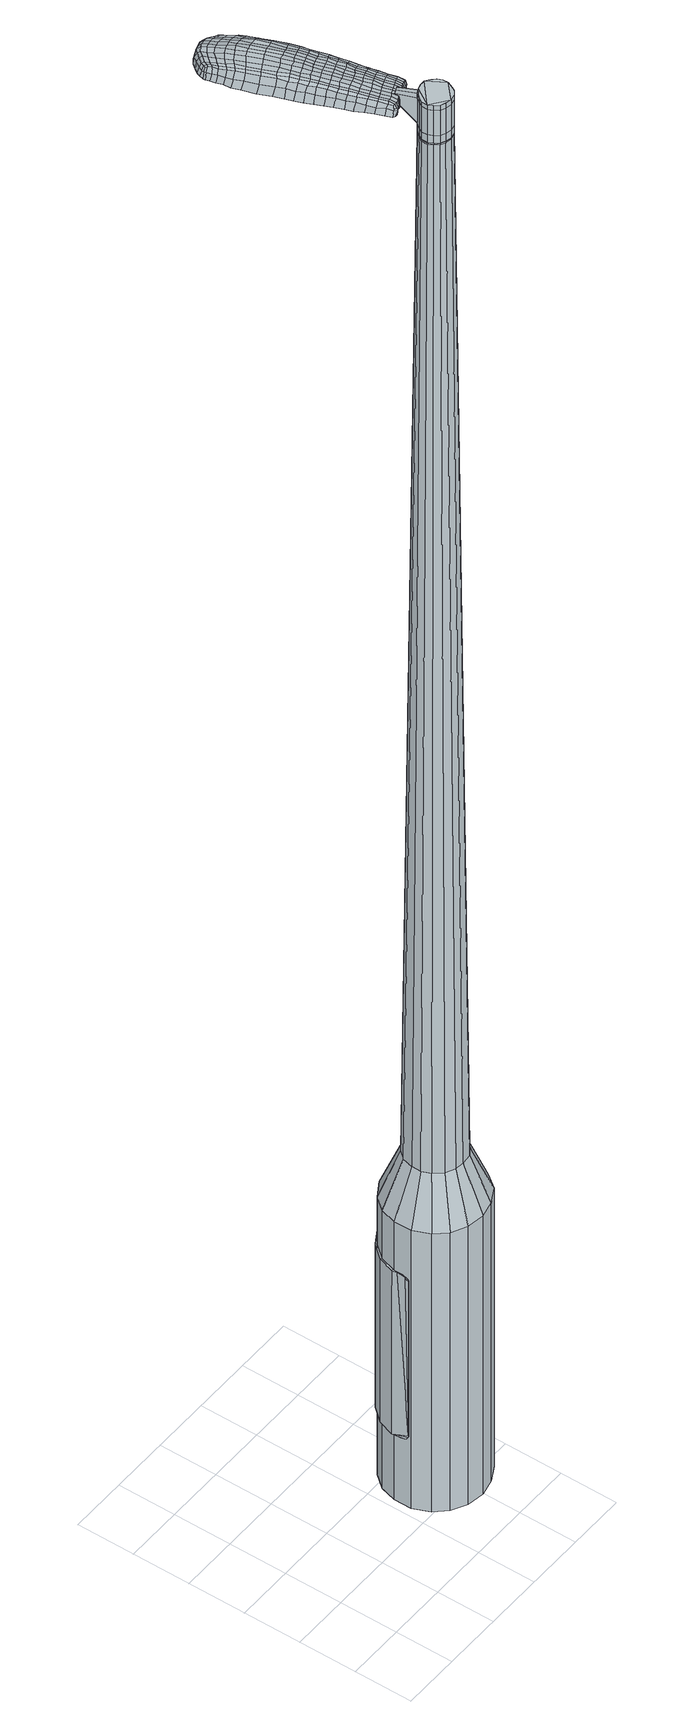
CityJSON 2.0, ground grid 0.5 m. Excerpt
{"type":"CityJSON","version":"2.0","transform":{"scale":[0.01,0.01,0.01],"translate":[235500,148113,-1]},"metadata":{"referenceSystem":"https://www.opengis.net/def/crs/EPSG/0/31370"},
"CityObjects":{
"object1":{"type":"GenericCityObject","attributes":{"cluster":200,"mean_distance_to_centroid":0.27,"new_centroid_x":235501.51,"new_centroid_y":148113.74,"mean_distance_to_camera":8.89,"H1":-90.17,"H2":-92.75,"Z_final":113.8,"cluster2":-1,"proj_x":235506.03,"proj_y":148111.92,"id_line":90720,"bearing_l":201.87,"distance":4.87,"orientation":"right","G_obj":111.87},"geometry":[{"type":"MultiSurface","lod":"2","boundaries":[[[0,1,2,3]],[[1,4,5,2]],[[4,6,7,5]],[[6,8,9,7]],[[8,10,11,9]],[[10,12,13,11]],[[12,14,15,13]],[[14,16,17,15]],[[16,18,19,17]],[[18,20,21,19]],[[20,22,23,21]],[[22,24,25,23]],[[24,26,27,25]],[[26,28,29,27]],[[28,30,31,29]],[[30,32,33,31]],[[32,34,35,33]],[[34,0,3,35]],[[36,37,38,39]],[[38,40,41,42]],[[41,43,42]],[[42,44,45,46]],[[45,47,46]],[[46,48,49,50]],[[49,51,50]],[[42,46,50,38]],[[50,52,39,38]],[[53,36,39]],[[2,5,7,35]],[[7,9,11,15]],[[11,13,15]],[[15,17,19,23]],[[19,21,23]],[[23,25,27,31]],[[27,29,31]],[[15,23,31,7]],[[31,33,35,7]],[[3,2,35]],[[1,0,54,55]],[[0,34,56,54]],[[34,32,57,56]],[[32,30,58,57]],[[30,28,59,58]],[[28,26,60,59]],[[26,24,61,60]],[[24,22,62,61]],[[22,20,63,62]],[[20,18,64,63]],[[18,16,65,64]],[[16,14,66,65]],[[14,12,67,66]],[[12,10,68,67]],[[10,8,69,68]],[[8,6,70,69]],[[6,4,71,70]],[[4,1,55,71]],[[55,54,72,73]],[[54,56,74,72]],[[56,57,75,74]],[[57,58,76,75]],[[58,59,77,76]],[[59,60,78,77]],[[60,61,79,78]],[[61,62,80,79]],[[62,63,81,80]],[[63,64,82,81]],[[64,65,83,82]],[[65,66,84,83]],[[66,67,85,84]],[[67,68,86,85]],[[68,69,87,86]],[[69,70,88,87]],[[70,71,89,88]],[[71,55,73,89]],[[72,90,91,73]],[[92,93,90,72]],[[75,94,93,92]],[[95,96,94,75]],[[97,98,96,95]],[[99,100,98,97]],[[101,102,100,99]],[[103,104,102,101]],[[105,106,104,103]],[[107,108,106,105]],[[109,110,108,107]],[[111,112,110,109]],[[113,114,112,111]],[[115,116,114,113]],[[117,118,116,115]],[[88,119,118,117]],[[120,121,119,88]],[[73,91,121,120]],[[122,123,124,125]],[[126,122,125,127]],[[128,126,127,129]],[[130,128,129,131]],[[132,130,131,133]],[[134,132,133,135]],[[136,134,135,137]],[[138,136,137,139]],[[140,138,139,141]],[[142,140,141,143]],[[144,142,143,145]],[[146,144,145,147]],[[148,146,147,149]],[[150,148,149,151]],[[152,150,151,153]],[[154,152,153,155]],[[74,92,72]],[[74,75,92]],[[76,95,75]],[[76,77,97,95]],[[77,78,99,97]],[[78,79,101,99]],[[79,80,103,101]],[[80,81,105,103]],[[81,82,107,105]],[[82,83,109,107]],[[83,84,111,109]],[[84,85,113,111]],[[85,86,115,113]],[[86,87,117,115]],[[87,88,117]],[[89,120,88]],[[89,73,120]],[[156,121,91]],[[156,119,121]],[[157,118,119]],[[157,158,116,118]],[[158,159,114,116]],[[159,160,112,114]],[[160,161,110,112]],[[161,162,108,110]],[[162,163,106,108]],[[163,164,104,106]],[[164,165,102,104]],[[165,166,100,102]],[[166,167,98,100]],[[167,168,96,98]],[[168,94,96]],[[169,93,94]],[[169,90,93]],[[39,52,154,170]],[[91,90,171,155]],[[53,39,170,123]],[[90,169,124,171]],[[36,53,123,122]],[[169,94,125,124]],[[37,36,122,126]],[[94,168,127,125]],[[38,37,126,128]],[[168,167,129,127]],[[40,38,128,130]],[[167,166,131,129]],[[41,40,130,132]],[[166,165,133,131]],[[43,41,132,134]],[[165,164,135,133]],[[42,43,134,136]],[[164,163,137,135]],[[44,42,136,138]],[[163,162,139,137]],[[45,44,138,140]],[[162,161,141,139]],[[47,45,140,142]],[[161,160,143,141]],[[46,47,142,144]],[[160,159,145,143]],[[48,46,144,146]],[[159,158,147,145]],[[49,48,146,148]],[[158,157,149,147]],[[51,49,148,150]],[[157,119,151,149]],[[50,51,150,152]],[[119,156,153,151]],[[52,50,152,154]],[[156,91,155,153]],[[154,155,172,173]],[[155,171,174,172]],[[171,124,175,174]],[[124,123,176,175]],[[123,170,177,176]],[[170,154,173,177]],[[178,179,180,181]],[[182,178,181,183]],[[178,182,184,185]],[[179,178,185,186]],[[187,188,189,190]],[[191,187,190,192]],[[187,191,193,194]],[[188,187,194,195]],[[196,197,198,199]],[[200,196,199,201]],[[196,200,202,203]],[[197,196,203,204]],[[205,206,207,208]],[[209,205,208,210]],[[205,209,211,212]],[[206,205,212,213]],[[214,215,216,217]],[[218,214,217,219]],[[214,218,220,221]],[[215,214,221,222]],[[223,224,225,226]],[[227,223,226,228]],[[223,227,229,230]],[[224,223,230,231]],[[232,233,234,235]],[[224,232,235,225]],[[232,224,231,236]],[[233,232,236,237]],[[238,239,240,241]],[[233,238,241,234]],[[238,233,237,242]],[[239,238,242,243]],[[244,182,183,245]],[[239,244,245,240]],[[244,239,243,246]],[[182,244,246,184]],[[247,248,249,250]],[[251,247,250,252]],[[247,251,253,254]],[[248,247,254,255]],[[256,257,258,259]],[[248,256,259,249]],[[256,248,255,260]],[[257,256,260,261]],[[262,263,264,265]],[[257,262,265,258]],[[262,257,261,266]],[[263,262,266,267]],[[268,269,270,271]],[[263,268,271,264]],[[268,263,267,272]],[[269,268,272,273]],[[274,179,186,275]],[[269,274,275,270]],[[274,269,273,276]],[[179,274,276,180]],[[277,278,279,280]],[[281,277,280,282]],[[277,281,283,284]],[[278,277,284,285]],[[286,287,288,289]],[[278,286,289,279]],[[286,278,285,290]],[[287,286,290,291]],[[292,293,294,295]],[[287,292,295,288]],[[292,287,291,296]],[[293,292,296,297]],[[298,191,192,299]],[[293,298,299,294]],[[298,293,297,300]],[[191,298,300,193]],[[301,302,303,304]],[[305,301,304,306]],[[301,305,307,308]],[[302,301,308,309]],[[310,311,312,313]],[[302,310,313,303]],[[310,302,309,314]],[[311,310,314,315]],[[316,317,318,319]],[[311,316,319,312]],[[316,311,315,320]],[[317,316,320,321]],[[322,323,324,325]],[[317,322,325,318]],[[322,317,321,326]],[[323,322,326,327]],[[328,188,195,329]],[[323,328,329,324]],[[328,323,327,330]],[[188,328,330,189]],[[331,217,216,332]],[[333,331,332,334]],[[331,333,335,336]],[[217,331,336,219]],[[337,333,334,338]],[[339,337,338,340]],[[337,339,341,342]],[[333,337,342,335]],[[343,339,340,344]],[[345,343,344,346]],[[343,345,347,348]],[[339,343,348,341]],[[349,345,346,350]],[[351,349,350,352]],[[349,351,353,354]],[[345,349,354,347]],[[355,351,352,356]],[[206,355,356,207]],[[355,206,213,357]],[[351,355,357,353]],[[358,359,204,203]],[[360,358,203,202]],[[358,360,361,362]],[[359,358,362,363]],[[364,365,363,362]],[[366,364,362,361]],[[364,366,367,368]],[[365,364,368,369]],[[370,371,369,368]],[[372,370,368,367]],[[370,372,373,374]],[[371,370,374,375]],[[376,377,375,374]],[[378,376,374,373]],[[376,378,211,209]],[[377,376,209,210]],[[379,380,381,382]],[[281,379,382,283]],[[379,281,282,383]],[[380,379,383,384]],[[385,200,201,386]],[[380,385,386,381]],[[385,380,384,387]],[[200,385,387,202]],[[388,389,390,391]],[[227,388,391,229]],[[388,227,228,392]],[[389,388,392,393]],[[394,395,396,397]],[[389,394,397,390]],[[394,389,393,398]],[[395,394,398,399]],[[400,197,204,401]],[[395,400,401,396]],[[400,395,399,402]],[[197,400,402,198]],[[403,404,405,406]],[[185,403,406,186]],[[403,185,184,407]],[[404,403,407,408]],[[409,410,411,412]],[[404,409,412,405]],[[409,404,408,413]],[[410,409,413,414]],[[415,208,207,416]],[[410,415,416,411]],[[415,410,414,417]],[[208,415,417,210]],[[418,419,420,421]],[[190,418,421,192]],[[418,190,189,422]],[[419,418,422,423]],[[424,212,211,425]],[[419,424,425,420]],[[424,419,423,426]],[[212,424,426,213]],[[427,428,429,430]],[[305,427,430,307]],[[427,305,306,431]],[[428,427,431,432]],[[433,218,219,434]],[[428,433,434,429]],[[433,428,432,435]],[[218,433,435,220]],[[436,437,438,439]],[[251,436,439,253]],[[436,251,252,440]],[[437,436,440,441]],[[442,443,444,445]],[[437,442,445,438]],[[442,437,441,446]],[[443,442,446,447]],[[448,215,222,449]],[[443,448,449,444]],[[448,443,447,450]],[[215,448,450,216]],[[451,452,441,440]],[[250,451,440,252]],[[451,250,249,453]],[[452,451,453,454]],[[455,456,447,446]],[[452,455,446,441]],[[455,452,454,457]],[[456,455,457,458]],[[459,332,216,450]],[[456,459,450,447]],[[459,456,458,460]],[[332,459,460,334]],[[461,462,463,464]],[[308,461,464,309]],[[461,308,307,430]],[[462,461,430,429]],[[465,336,335,466]],[[462,465,466,463]],[[465,462,429,434]],[[336,465,434,219]],[[467,468,454,453]],[[259,467,453,249]],[[467,259,258,469]],[[468,467,469,470]],[[471,472,458,457]],[[468,471,457,454]],[[471,468,470,473]],[[472,471,473,474]],[[475,338,334,460]],[[472,475,460,458]],[[475,472,474,476]],[[338,475,476,340]],[[477,478,479,480]],[[314,477,480,315]],[[477,314,309,464]],[[478,477,464,463]],[[481,342,341,482]],[[478,481,482,479]],[[481,478,463,466]],[[342,481,466,335]],[[483,484,470,469]],[[265,483,469,258]],[[483,265,264,485]],[[484,483,485,486]],[[487,488,474,473]],[[484,487,473,470]],[[487,484,486,489]],[[488,487,489,490]],[[491,344,340,476]],[[488,491,476,474]],[[491,488,490,492]],[[344,491,492,346]],[[493,494,495,496]],[[320,493,496,321]],[[493,320,315,480]],[[494,493,480,479]],[[497,348,347,498]],[[494,497,498,495]],[[497,494,479,482]],[[348,497,482,341]],[[499,500,486,485]],[[271,499,485,264]],[[499,271,270,501]],[[500,499,501,502]],[[503,504,490,489]],[[500,503,489,486]],[[503,500,502,505]],[[504,503,505,506]],[[507,350,346,492]],[[504,507,492,490]],[[507,504,506,508]],[[350,507,508,352]],[[509,510,511,512]],[[326,509,512,327]],[[509,326,321,496]],[[510,509,496,495]],[[513,354,353,514]],[[510,513,514,511]],[[513,510,495,498]],[[354,513,498,347]],[[515,516,502,501]],[[275,515,501,270]],[[515,275,186,406]],[[516,515,406,405]],[[517,518,506,505]],[[516,517,505,502]],[[517,516,405,412]],[[518,517,412,411]],[[519,356,352,508]],[[518,519,508,506]],[[519,518,411,416]],[[356,519,416,207]],[[520,521,423,422]],[[330,520,422,189]],[[520,330,327,512]],[[521,520,512,511]],[[522,357,213,426]],[[521,522,426,423]],[[522,521,511,514]],[[357,522,514,353]],[[523,524,384,383]],[[280,523,383,282]],[[523,280,279,525]],[[524,523,525,526]],[[527,360,202,387]],[[524,527,387,384]],[[527,524,526,528]],[[360,527,528,361]],[[529,530,531,532]],[[230,529,532,231]],[[529,230,229,391]],[[530,529,391,390]],[[533,534,535,536]],[[530,533,536,531]],[[533,530,390,397]],[[534,533,397,396]],[[537,359,363,538]],[[534,537,538,535]],[[537,534,396,401]],[[359,537,401,204]],[[539,540,526,525]],[[289,539,525,279]],[[539,289,288,541]],[[540,539,541,542]],[[543,366,361,528]],[[540,543,528,526]],[[543,540,542,544]],[[366,543,544,367]],[[545,546,547,548]],[[236,545,548,237]],[[545,236,231,532]],[[546,545,532,531]],[[549,550,551,552]],[[546,549,552,547]],[[549,546,531,536]],[[550,549,536,535]],[[553,365,369,554]],[[550,553,554,551]],[[553,550,535,538]],[[365,553,538,363]],[[555,556,542,541]],[[295,555,541,288]],[[555,295,294,557]],[[556,555,557,558]],[[559,372,367,544]],[[556,559,544,542]],[[559,556,558,560]],[[372,559,560,373]],[[561,562,563,564]],[[242,561,564,243]],[[561,242,237,548]],[[562,561,548,547]],[[565,566,567,568]],[[562,565,568,563]],[[565,562,547,552]],[[566,565,552,551]],[[569,371,375,570]],[[566,569,570,567]],[[569,566,551,554]],[[371,569,554,369]],[[571,572,558,557]],[[299,571,557,294]],[[571,299,192,421]],[[572,571,421,420]],[[573,378,373,560]],[[572,573,560,558]],[[573,572,420,425]],[[378,573,425,211]],[[574,575,408,407]],[[246,574,407,184]],[[574,246,243,564]],[[575,574,564,563]],[[576,577,414,413]],[[575,576,413,408]],[[576,575,563,568]],[[577,576,568,567]],[[578,377,210,417]],[[577,578,417,414]],[[578,577,567,570]],[[377,578,570,375]],[[579,580,581,582]],[[582,581,583,584]],[[585,583,581,586]],[[586,581,580,587]],[[588,589,590,591]],[[591,590,592,593]],[[594,592,590,595]],[[595,590,589,596]],[[597,598,599,600]],[[600,599,601,602]],[[603,601,599,604]],[[604,599,598,605]],[[606,607,608,609]],[[609,608,610,611]],[[612,610,608,613]],[[613,608,607,614]],[[615,616,617,618]],[[618,617,619,620]],[[621,619,617,622]],[[622,617,616,623]],[[624,625,626,627]],[[627,626,628,629]],[[630,628,626,631]],[[631,626,625,632]],[[633,634,635,636]],[[636,635,625,624]],[[632,625,635,637]],[[637,635,634,638]],[[639,640,641,642]],[[642,641,634,633]],[[638,634,641,643]],[[643,641,640,644]],[[584,583,645,646]],[[646,645,640,639]],[[644,640,645,647]],[[647,645,583,585]],[[648,649,650,651]],[[651,650,652,653]],[[654,652,650,655]],[[655,650,649,656]],[[657,658,659,660]],[[660,659,649,648]],[[656,649,659,661]],[[661,659,658,662]],[[663,664,665,666]],[[666,665,658,657]],[[662,658,665,667]],[[667,665,664,668]],[[669,670,671,672]],[[672,671,664,663]],[[668,664,671,673]],[[673,671,670,674]],[[587,580,675,676]],[[676,675,670,669]],[[674,670,675,677]],[[677,675,580,579]],[[678,679,680,681]],[[681,680,682,683]],[[684,682,680,685]],[[685,680,679,686]],[[687,688,689,690]],[[690,689,679,678]],[[686,679,689,691]],[[691,689,688,692]],[[693,694,695,696]],[[696,695,688,687]],[[692,688,695,697]],[[697,695,694,698]],[[593,592,699,700]],[[700,699,694,693]],[[698,694,699,701]],[[701,699,592,594]],[[702,703,704,705]],[[705,704,706,707]],[[708,706,704,709]],[[709,704,703,710]],[[711,712,713,714]],[[714,713,703,702]],[[710,703,713,715]],[[715,713,712,716]],[[717,718,719,720]],[[720,719,712,711]],[[716,712,719,721]],[[721,719,718,722]],[[723,724,725,726]],[[726,725,718,717]],[[722,718,725,727]],[[727,725,724,728]],[[596,589,729,730]],[[730,729,724,723]],[[728,724,729,731]],[[731,729,589,588]],[[615,618,732,733]],[[733,732,734,735]],[[736,734,732,737]],[[737,732,618,620]],[[735,734,738,739]],[[739,738,740,741]],[[742,740,738,743]],[[743,738,734,736]],[[741,740,744,745]],[[745,744,746,747]],[[748,746,744,749]],[[749,744,740,742]],[[747,746,750,751]],[[751,750,752,753]],[[754,752,750,755]],[[755,750,746,748]],[[753,752,756,757]],[[757,756,607,606]],[[614,607,756,758]],[[758,756,752,754]],[[605,759,760,604]],[[604,760,761,603]],[[762,761,760,763]],[[763,760,759,764]],[[764,765,766,763]],[[763,766,767,762]],[[768,767,766,769]],[[769,766,765,770]],[[770,771,772,769]],[[769,772,773,768]],[[774,773,772,775]],[[775,772,771,776]],[[776,777,778,775]],[[775,778,779,774]],[[612,779,778,610]],[[610,778,777,611]],[[780,781,782,783]],[[783,782,682,684]],[[683,682,782,784]],[[784,782,781,785]],[[602,601,786,787]],[[787,786,781,780]],[[785,781,786,788]],[[788,786,601,603]],[[789,790,791,792]],[[792,791,628,630]],[[629,628,791,793]],[[793,791,790,794]],[[795,796,797,798]],[[798,797,790,789]],[[794,790,797,799]],[[799,797,796,800]],[[605,598,801,802]],[[802,801,796,795]],[[800,796,801,803]],[[803,801,598,597]],[[804,805,806,807]],[[807,806,586,587]],[[585,586,806,808]],[[808,806,805,809]],[[810,811,812,813]],[[813,812,805,804]],[[809,805,812,814]],[[814,812,811,815]],[[606,609,816,817]],[[817,816,811,810]],[[815,811,816,818]],[[818,816,609,611]],[[819,820,821,822]],[[822,821,591,593]],[[588,591,821,823]],[[823,821,820,824]],[[612,613,825,826]],[[826,825,820,819]],[[824,820,825,827]],[[827,825,613,614]],[[828,829,830,831]],[[831,830,706,708]],[[707,706,830,832]],[[832,830,829,833]],[[620,619,834,835]],[[835,834,829,828]],[[833,829,834,836]],[[836,834,619,621]],[[837,838,652,654]],[[653,652,839]],[[652,838,839]],[[840,841,842,843]],[[843,842,838,837]],[[839,838,842,844]],[[844,842,841,845]],[[623,616,846,847]],[[847,846,841,840]],[[845,841,846,848]],[[848,846,616,615]],[[849,850,839]],[[839,850,651,653]],[[648,651,850,851]],[[851,850,849,852]],[[845,853,854,844]],[[844,854,849,839]],[[852,849,854,855]],[[855,854,853,856]],[[615,733,857,848]],[[848,857,853,845]],[[856,853,857,858]],[[858,857,733,735]],[[859,860,861,862]],[[862,861,709,710]],[[708,709,861,831]],[[831,861,860,828]],[[736,737,863,864]],[[864,863,860,859]],[[828,860,863,835]],[[835,863,737,620]],[[852,865,866,851]],[[851,866,660,648]],[[657,660,866,867]],[[867,866,865,868]],[[856,869,870,855]],[[855,870,865,852]],[[868,865,870,871]],[[871,870,869,872]],[[735,739,873,858]],[[858,873,869,856]],[[872,869,873,874]],[[874,873,739,741]],[[875,876,877,878]],[[878,877,715,716]],[[710,715,877,862]],[[862,877,876,859]],[[742,743,879,880]],[[880,879,876,875]],[[859,876,879,864]],[[864,879,743,736]],[[868,881,882,867]],[[867,882,666,657]],[[663,666,882,883]],[[883,882,881,884]],[[872,885,886,871]],[[871,886,881,868]],[[884,881,886,887]],[[887,886,885,888]],[[741,745,889,874]],[[874,889,885,872]],[[888,885,889,890]],[[890,889,745,747]],[[891,892,893,894]],[[894,893,721,722]],[[716,721,893,878]],[[878,893,892,875]],[[748,749,895,896]],[[896,895,892,891]],[[875,892,895,880]],[[880,895,749,742]],[[884,897,898,883]],[[883,898,672,663]],[[669,672,898,899]],[[899,898,897,900]],[[888,901,902,887]],[[887,902,897,884]],[[900,897,902,903]],[[903,902,901,904]],[[747,751,905,890]],[[890,905,901,888]],[[904,901,905,906]],[[906,905,751,753]],[[907,908,909,910]],[[910,909,727,728]],[[722,727,909,894]],[[894,909,908,891]],[[754,755,911,912]],[[912,911,908,907]],[[891,908,911,896]],[[896,911,755,748]],[[900,913,914,899]],[[899,914,676,669]],[[587,676,914,807]],[[807,914,913,804]],[[904,915,916,903]],[[903,916,913,900]],[[804,913,916,813]],[[813,916,915,810]],[[753,757,917,906]],[[906,917,915,904]],[[810,915,917,817]],[[817,917,757,606]],[[824,918,919,823]],[[823,919,731,588]],[[728,731,919,910]],[[910,919,918,907]],[[614,758,920,827]],[[827,920,918,824]],[[907,918,920,912]],[[912,920,758,754]],[[785,921,922,784]],[[784,922,681,683]],[[678,681,922,923]],[[923,922,921,924]],[[603,761,925,788]],[[788,925,921,785]],[[924,921,925,926]],[[926,925,761,762]],[[927,928,929,930]],[[930,929,631,632]],[[630,631,929,792]],[[792,929,928,789]],[[931,932,933,934]],[[934,933,928,927]],[[789,928,933,798]],[[798,933,932,795]],[[764,759,935,936]],[[936,935,932,931]],[[795,932,935,802]],[[802,935,759,605]],[[924,937,938,923]],[[923,938,690,678]],[[687,690,938,939]],[[939,938,937,940]],[[762,767,941,926]],[[926,941,937,924]],[[940,937,941,942]],[[942,941,767,768]],[[943,944,945,946]],[[946,945,637,638]],[[632,637,945,930]],[[930,945,944,927]],[[947,948,949,950]],[[950,949,944,943]],[[927,944,949,934]],[[934,949,948,931]],[[770,765,951,952]],[[952,951,948,947]],[[931,948,951,936]],[[936,951,765,764]],[[940,953,954,939]],[[939,954,696,687]],[[693,696,954,955]],[[955,954,953,956]],[[768,773,957,942]],[[942,957,953,940]],[[956,953,957,958]],[[958,957,773,774]],[[959,960,961,962]],[[962,961,643,644]],[[638,643,961,946]],[[946,961,960,943]],[[963,964,965,966]],[[966,965,960,959]],[[943,960,965,950]],[[950,965,964,947]],[[776,771,967,968]],[[968,967,964,963]],[[947,964,967,952]],[[952,967,771,770]],[[956,969,970,955]],[[955,970,700,693]],[[593,700,970,822]],[[822,970,969,819]],[[774,779,971,958]],[[958,971,969,956]],[[819,969,971,826]],[[826,971,779,612]],[[809,972,973,808]],[[808,973,647,585]],[[644,647,973,962]],[[962,973,972,959]],[[815,974,975,814]],[[814,975,972,809]],[[959,972,975,966]],[[966,975,974,963]],[[611,777,976,818]],[[818,976,974,815]],[[963,974,976,968]],[[968,976,777,776]],[[579,582,181,180]],[[582,584,183,181]],[[594,595,194,193]],[[595,596,195,194]],[[597,600,199,198]],[[600,602,201,199]],[[621,622,221,220]],[[622,623,222,221]],[[624,627,226,225]],[[627,629,228,226]],[[633,636,235,234]],[[636,624,225,235]],[[639,642,241,240]],[[642,633,234,241]],[[584,646,245,183]],[[646,639,240,245]],[[654,655,254,253]],[[655,656,255,254]],[[656,661,260,255]],[[661,662,261,260]],[[662,667,266,261]],[[667,668,267,266]],[[668,673,272,267]],[[673,674,273,272]],[[674,677,276,273]],[[677,579,180,276]],[[684,685,284,283]],[[685,686,285,284]],[[686,691,290,285]],[[691,692,291,290]],[[692,697,296,291]],[[697,698,297,296]],[[698,701,300,297]],[[701,594,193,300]],[[702,705,304,303]],[[705,707,306,304]],[[711,714,313,312]],[[714,702,303,313]],[[717,720,319,318]],[[720,711,312,319]],[[723,726,325,324]],[[726,717,318,325]],[[596,730,329,195]],[[730,723,324,329]],[[780,783,382,381]],[[783,684,283,382]],[[602,787,386,201]],[[787,780,381,386]],[[629,793,392,228]],[[793,794,393,392]],[[794,799,398,393]],[[799,800,399,398]],[[800,803,402,399]],[[803,597,198,402]],[[707,832,431,306]],[[832,833,432,431]],[[833,836,435,432]],[[836,621,220,435]],[[837,654,439,438]],[[654,253,439]],[[840,843,445,444]],[[843,837,438,445]],[[623,847,449,222]],[[847,840,444,449]],[[977,978,979,980]],[[981,982,980,979]],[[983,984,985,986]],[[987,988,989,990]],[[978,991,992,979]],[[993,981,979,992]],[[994,983,986,995]],[[996,997,988,987]],[[991,998,999,992]],[[999,1000,993,992]],[[1001,994,995,1002]],[[1003,997,996,1004]],[[998,1005,1006,999]],[[1006,1007,1000,999]],[[1008,1001,1002,1009]],[[1010,1003,1004,1011]],[[1012,1013,1014,1015]],[[1016,1017,1013,1012]],[[1016,1018,1019,1017]],[[1018,1020,1021,1019]],[[1022,1023,1024,1025]],[[1026,1027,1023,1022]],[[1028,1029,1027,1026]],[[1030,1031,1029,1028]],[[1025,1014,1013,1022]],[[1022,1013,1017,1026]],[[1017,1019,1028,1026]],[[1019,1021,1030,1028]],[[986,985,982,981]],[[995,986,981,993]],[[1000,1002,995,993]],[[1007,1009,1002,1000]],[[987,990,984,983]],[[996,987,983,994]],[[1004,996,994,1001]],[[1011,1004,1001,1008]],[[988,1012,1015,989]],[[997,1016,1012,988]],[[1018,1016,997,1003]],[[1020,1018,1003,1010]],[[1032,1033,1034,1035]],[[1034,1036,1037,1038]],[[1034,1038,1039,1040]],[[1034,1040,1035]],[[1041,1032,1035,1042]],[[1043,1042,1035,1044]],[[1045,1044,1035]],[[1046,1034,1033,1047]],[[1048,1046,1047,1049]],[[1050,1048,1049,1051]],[[1052,1050,1051,1053]],[[1054,1052,1053,1055]],[[1055,1056,1057,1058]],[[1055,1058,1059,1060]],[[1055,1060,1061,1062]],[[1061,1063,1064,1065]],[[1061,1065,1066,1067]],[[1061,1067,1062]],[[1055,1062,1054]],[[1068,1069,1033,1032]],[[1070,1071,1036,1034]],[[1072,1073,1045,1035]],[[1069,1074,1047,1033]],[[1075,1070,1034,1046]],[[1074,1076,1049,1047]],[[1077,1075,1046,1048]],[[1076,1078,1051,1049]],[[1079,1077,1048,1050]],[[1078,1080,1053,1051]],[[1081,1079,1050,1052]],[[1080,1082,1055,1053]],[[1083,1081,1052,1054]],[[1082,1084,1056,1055]],[[1085,1086,1063,1061]],[[1087,1083,1054,1062]],[[1057,1056,1084,1088]],[[1058,1057,1088,1089]],[[1059,1058,1089,1090]],[[1060,1059,1090,1091]],[[1061,1060,1091,1085]],[[1092,1068,1032,1041]],[[1093,1092,1041,1042]],[[1094,1093,1042,1043]],[[1095,1094,1043,1044]],[[1073,1095,1044,1045]],[[1037,1036,1071,1096]],[[1064,1063,1086,1097]],[[1038,1037,1096,1098]],[[1039,1038,1098,1099]],[[1040,1039,1099,1100]],[[1035,1040,1100,1072]],[[1065,1064,1097,1101]],[[1066,1065,1101,1102]],[[1067,1066,1102,1103]],[[1062,1067,1103,1087]]]}]}
},
"vertices":[
[133,114,384],[147,117,384],[147,117,96],[133,114,96],[162,115,384],[162,115,96],[175,108,384],[175,108,96],[185,97,384],[185,97,96],[190,84,384],[190,84,96],[190,69,384],[190,69,96],[186,55,384],[186,55,96],[177,43,384],[177,43,96],[164,36,384],[164,36,96],[150,33,384],[150,33,96],[135,35,384],[135,35,96],[122,42,384],[122,42,96],[113,52,384],[113,52,96],[107,66,384],[107,66,96],[107,81,384],[107,81,96],[111,95,384],[111,95,96],[120,106,384],[120,106,96],[137,81,1524],[135,77,1524],[135,72,1524],[144,87,1524],[137,68,1524],[140,64,1524],[149,61,1524],[144,62,1524],[154,62,1524],[158,65,1524],[162,73,1524],[160,68,1524],[162,78,1524],[160,82,1524],[153,88,1524],[157,85,1524],[148,88,1524],[140,85,1524],[139,98,429],[148,100,429],[132,94,429],[126,87,429],[124,78,429],[124,70,429],[127,62,429],[133,55,429],[141,51,429],[149,50,429],[158,51,429],[165,56,429],[171,63,429],[173,71,429],[173,80,429],[170,88,429],[164,95,429],[156,99,429],[144,87,1483],[148,88,1483],[140,85,1483],[137,81,1483],[135,77,1483],[135,72,1483],[137,68,1483],[140,64,1483],[144,62,1483],[149,61,1483],[154,62,1483],[158,65,1483],[160,68,1483],[162,73,1483],[162,78,1483],[160,82,1483],[157,85,1483],[153,88,1483],[144,87,1485],[148,88,1485],[140,84,1483],[140,84,1485],[137,81,1485],[136,77,1483],[136,77,1485],[136,72,1483],[136,72,1485],[138,68,1483],[138,68,1485],[141,65,1483],[141,65,1485],[145,63,1483],[145,63,1485],[149,62,1483],[149,62,1485],[153,63,1483],[153,63,1485],[157,65,1483],[157,65,1485],[160,69,1483],[160,69,1485],[161,73,1483],[161,73,1485],[161,77,1483],[161,77,1485],[159,82,1483],[159,82,1485],[157,85,1485],[153,87,1483],[153,87,1485],[137,81,1519],[140,85,1519],[140,85,1493],[137,81,1493],[135,77,1519],[135,77,1493],[135,72,1519],[135,72,1493],[137,68,1519],[137,68,1493],[140,64,1519],[140,64,1493],[144,62,1519],[144,62,1493],[149,61,1519],[149,61,1493],[154,62,1519],[154,62,1493],[158,65,1519],[158,65,1493],[160,68,1519],[160,68,1493],[162,73,1519],[162,73,1493],[162,78,1519],[162,78,1493],[160,82,1519],[160,82,1493],[157,85,1519],[157,85,1493],[153,88,1519],[153,88,1493],[148,88,1519],[148,88,1493],[153,88,1485],[160,82,1485],[162,78,1485],[162,73,1485],[160,68,1485],[158,65,1485],[154,62,1485],[149,61,1485],[144,62,1485],[140,64,1485],[137,68,1485],[135,72,1485],[135,77,1485],[140,85,1485],[144,87,1519],[144,87,1493],[140,106,1513],[140,106,1518],[137,105,1513],[134,103,1513],[134,103,1518],[137,105,1518],[127,181,1519],[129,174,1518],[130,176,1509],[128,182,1510],[124,189,1519],[125,191,1510],[123,187,1526],[126,179,1525],[128,173,1525],[91,167,1519],[94,160,1518],[96,160,1525],[93,166,1525],[88,174,1519],[90,174,1526],[86,175,1510],[89,167,1510],[92,161,1509],[80,241,1519],[84,242,1519],[83,243,1513],[80,242,1513],[77,239,1519],[76,239,1513],[78,237,1524],[81,240,1524],[84,241,1524],[108,172,1530],[111,166,1529],[114,167,1529],[111,174,1530],[104,181,1531],[108,182,1531],[101,179,1530],[104,171,1530],[107,164,1529],[138,98,1512],[141,99,1512],[140,100,1517],[138,99,1517],[135,97,1512],[135,98,1517],[135,97,1506],[138,98,1506],[140,99,1506],[104,235,1519],[105,232,1519],[106,234,1512],[105,236,1512],[102,237,1518],[103,238,1512],[102,236,1522],[103,234,1523],[104,231,1524],[108,228,1519],[110,223,1519],[111,224,1512],[109,229,1512],[107,227,1524],[109,222,1525],[113,218,1519],[116,210,1519],[117,212,1511],[114,219,1511],[112,216,1526],[115,209,1526],[120,200,1519],[121,201,1510],[119,198,1526],[151,111,1513],[148,118,1513],[147,117,1518],[150,110,1517],[152,105,1512],[151,106,1516],[153,106,1506],[151,112,1507],[149,119,1507],[146,125,1514],[144,132,1515],[143,131,1520],[145,124,1519],[147,126,1507],[144,134,1507],[141,139,1515],[139,146,1516],[138,145,1522],[140,138,1521],[142,141,1508],[140,148,1508],[137,153,1517],[134,160,1517],[133,159,1524],[136,152,1523],[137,155,1508],[135,162,1509],[132,167,1518],[131,166,1524],[133,169,1509],[70,223,1519],[71,219,1519],[73,220,1524],[72,223,1523],[70,225,1518],[71,225,1522],[69,225,1512],[69,223,1512],[70,220,1512],[73,215,1519],[74,209,1519],[76,209,1525],[74,215,1524],[71,215,1512],[73,210,1512],[76,203,1519],[79,196,1519],[81,196,1526],[78,203,1526],[74,204,1511],[77,197,1511],[83,185,1519],[85,185,1526],[81,186,1510],[123,100,1513],[119,106,1513],[118,107,1507],[121,100,1507],[125,95,1512],[124,95,1506],[126,96,1516],[124,99,1517],[121,106,1518],[116,113,1514],[113,120,1515],[111,121,1507],[115,114,1507],[118,113,1519],[114,120,1520],[110,127,1515],[107,134,1516],[105,134,1508],[108,127,1508],[111,126,1521],[108,133,1522],[103,140,1517],[100,147,1517],[98,147,1509],[102,141,1508],[105,140,1523],[102,147,1524],[97,154,1518],[95,154,1509],[99,153,1524],[136,104,1519],[138,105,1519],[133,111,1520],[135,112,1520],[130,110,1520],[133,103,1519],[130,118,1522],[133,119,1522],[127,124,1523],[130,126,1523],[124,123,1523],[127,116,1521],[125,131,1524],[127,132,1524],[122,138,1525],[124,139,1525],[119,137,1525],[122,130,1524],[119,145,1526],[122,146,1526],[116,152,1527],[119,153,1527],[113,151,1527],[116,144,1526],[113,159,1528],[116,160,1528],[110,157,1528],[82,237,1527],[85,238,1527],[79,235,1526],[80,230,1527],[84,233,1528],[87,234,1528],[86,227,1529],[89,228,1529],[82,225,1528],[85,218,1530],[89,220,1530],[92,221,1530],[91,213,1531],[95,215,1531],[88,211,1530],[91,203,1531],[95,205,1531],[98,206,1531],[100,193,1531],[103,194,1531],[96,191,1531],[70,227,1518],[71,230,1519],[70,231,1513],[69,228,1513],[71,226,1523],[72,229,1523],[74,235,1519],[73,235,1513],[75,233,1524],[101,239,1518],[98,240,1518],[98,239,1523],[100,237,1523],[101,240,1513],[99,241,1513],[95,242,1519],[91,243,1519],[92,241,1524],[95,240,1523],[95,243,1513],[91,244,1513],[87,243,1519],[88,242,1524],[87,244,1513],[125,178,1528],[123,178,1528],[125,171,1528],[127,172,1527],[122,187,1528],[120,186,1529],[120,177,1529],[117,176,1530],[120,169,1529],[123,170,1528],[117,185,1529],[114,184,1530],[114,175,1530],[117,168,1529],[111,183,1531],[95,167,1528],[97,168,1529],[93,176,1529],[91,175,1528],[98,160,1527],[100,161,1528],[100,169,1529],[97,177,1530],[103,163,1528],[127,93,1512],[129,94,1512],[129,95,1517],[127,95,1517],[126,94,1506],[128,94,1506],[132,95,1512],[132,96,1517],[131,96,1506],[152,103,1512],[150,102,1512],[151,104,1506],[152,104,1506],[151,104,1517],[149,103,1517],[148,102,1512],[146,101,1512],[146,102,1506],[148,103,1506],[147,103,1517],[145,102,1517],[143,100,1512],[143,101,1506],[143,101,1517],[149,109,1519],[147,108,1519],[146,116,1520],[145,115,1520],[145,108,1519],[143,107,1519],[143,115,1520],[140,114,1520],[141,106,1519],[138,113,1520],[125,100,1519],[127,100,1519],[124,107,1520],[122,106,1520],[130,101,1519],[127,108,1520],[144,123,1521],[142,122,1521],[141,130,1522],[140,129,1522],[140,122,1521],[138,121,1521],[138,129,1522],[135,128,1523],[135,120,1522],[133,127,1523],[119,113,1521],[121,114,1521],[118,121,1522],[116,120,1522],[124,115,1521],[121,122,1522],[139,137,1523],[137,136,1523],[137,144,1524],[135,143,1524],[135,136,1523],[132,135,1524],[133,143,1525],[130,141,1525],[130,133,1524],[127,140,1525],[113,127,1523],[115,128,1523],[112,134,1524],[110,133,1524],[118,129,1524],[115,136,1525],[134,151,1525],[133,150,1525],[132,158,1526],[130,157,1526],[130,149,1526],[127,148,1526],[128,156,1527],[125,155,1527],[125,147,1526],[122,154,1527],[107,140,1525],[109,141,1525],[106,148,1526],[104,147,1526],[112,142,1526],[109,149,1527],[129,165,1527],[128,164,1527],[125,163,1527],[122,162,1528],[119,161,1528],[101,153,1527],[103,154,1527],[106,156,1528],[72,224,1525],[73,227,1525],[73,221,1526],[74,223,1526],[76,231,1526],[77,227,1527],[101,235,1525],[99,236,1525],[101,233,1526],[103,232,1525],[96,238,1525],[93,239,1526],[94,235,1527],[98,234,1526],[89,239,1526],[91,235,1527],[75,216,1526],[76,218,1527],[77,210,1527],[78,212,1528],[79,221,1528],[81,215,1529],[105,227,1526],[103,228,1527],[106,222,1528],[108,222,1527],[100,229,1527],[97,229,1528],[99,223,1529],[103,223,1528],[93,229,1528],[96,222,1530],[79,204,1528],[81,206,1529],[82,197,1528],[84,198,1529],[84,209,1529],[87,200,1530],[110,216,1528],[108,216,1528],[111,209,1529],[113,209,1528],[105,217,1529],[102,216,1530],[105,208,1530],[109,208,1530],[98,216,1530],[102,207,1531],[86,186,1529],[88,187,1529],[92,189,1530],[118,198,1528],[116,198,1529],[113,197,1530],[110,196,1530],[106,195,1531],[129,175,1509],[128,173,1518],[125,180,1518],[126,182,1509],[122,188,1519],[123,190,1510],[121,187,1525],[124,179,1525],[127,172,1525],[98,161,1525],[96,161,1518],[93,167,1518],[95,167,1525],[90,175,1519],[91,175,1525],[88,176,1510],[91,168,1509],[94,162,1509],[84,241,1513],[84,240,1519],[81,239,1519],[81,240,1513],[78,237,1519],[78,238,1513],[79,236,1524],[82,238,1524],[85,239,1524],[113,167,1528],[111,166,1528],[108,173,1529],[111,174,1529],[104,181,1529],[107,182,1529],[101,180,1529],[105,171,1529],[107,165,1528],[139,102,1516],[140,101,1512],[137,100,1512],[137,101,1516],[135,99,1512],[134,100,1516],[134,99,1506],[137,101,1506],[140,102,1506],[105,233,1512],[104,231,1519],[102,234,1518],[103,235,1512],[101,236,1518],[102,237,1512],[100,235,1522],[101,233,1523],[103,230,1523],[109,224,1512],[108,222,1519],[106,227,1519],[107,229,1512],[105,226,1524],[107,221,1525],[115,211,1511],[114,210,1519],[111,217,1519],[112,218,1511],[110,216,1525],[113,208,1526],[118,199,1519],[119,201,1510],[117,198,1526],[146,116,1518],[146,117,1513],[149,110,1513],[148,109,1517],[150,105,1512],[149,106,1515],[151,106,1506],[149,111,1506],[147,119,1507],[141,130,1520],[142,132,1514],[144,124,1514],[143,123,1519],[145,126,1507],[143,133,1507],[136,144,1522],[137,146,1516],[139,139,1515],[138,137,1521],[140,140,1508],[138,147,1508],[131,158,1523],[132,160,1517],[135,153,1516],[134,151,1522],[136,154,1508],[133,161,1508],[130,167,1517],[129,165,1524],[131,168,1509],[74,220,1523],[73,220,1519],[72,223,1518],[74,223,1523],[72,225,1518],[73,225,1522],[71,225,1512],[71,223,1512],[72,220,1512],[78,210,1525],[76,210,1519],[74,215,1519],[76,215,1524],[73,216,1512],[74,210,1512],[82,197,1526],[81,197,1519],[78,204,1519],[80,204,1525],[76,205,1511],[79,197,1511],[85,186,1519],[87,186,1526],[83,187,1510],[120,108,1507],[121,107,1513],[124,101,1513],[123,101,1506],[127,96,1512],[125,96,1506],[127,97,1515],[125,100,1517],[122,107,1518],[113,121,1507],[115,121,1514],[118,114,1514],[116,115,1507],[119,114,1519],[116,121,1520],[107,135,1508],[108,134,1516],[111,128,1515],[110,128,1508],[113,127,1521],[110,134,1522],[100,148,1508],[102,148,1517],[105,141,1516],[103,142,1508],[107,141,1522],[104,148,1523],[99,154,1517],[97,155,1509],[101,154,1524],[135,105,1518],[138,106,1518],[133,111,1519],[135,112,1519],[130,110,1519],[133,104,1518],[130,118,1520],[132,119,1520],[127,125,1521],[130,126,1521],[124,124,1521],[127,117,1520],[124,132,1523],[127,133,1523],[122,139,1524],[124,140,1524],[119,138,1524],[122,131,1523],[119,146,1525],[122,147,1525],[116,153,1526],[119,154,1526],[113,151,1526],[116,144,1525],[113,159,1527],[116,160,1527],[110,158,1527],[86,237,1526],[83,236,1526],[80,234,1525],[81,230,1526],[84,232,1526],[87,233,1526],[90,227,1528],[86,226,1528],[83,224,1527],[86,218,1528],[89,220,1529],[92,221,1529],[95,214,1530],[92,213,1530],[88,211,1529],[92,203,1530],[95,205,1530],[98,206,1530],[103,194,1530],[100,193,1530],[96,191,1530],[72,230,1513],[73,229,1518],[72,227,1518],[71,227,1512],[73,226,1523],[74,228,1523],[75,233,1519],[75,234,1513],[76,232,1523],[97,237,1523],[98,238,1518],[100,237,1518],[99,236,1523],[100,238,1512],[98,239,1512],[91,239,1523],[91,241,1519],[94,240,1519],[95,238,1523],[95,241,1513],[91,242,1513],[88,241,1519],[88,240,1524],[87,242,1513],[125,171,1527],[122,178,1527],[123,178,1527],[126,172,1526],[120,186,1527],[119,186,1528],[119,169,1528],[117,176,1528],[120,177,1528],[122,170,1527],[117,185,1528],[114,184,1529],[114,175,1529],[116,168,1528],[111,183,1529],[94,176,1528],[97,168,1527],[96,167,1527],[92,175,1527],[99,161,1526],[100,162,1527],[101,170,1528],[97,178,1528],[104,163,1527],[128,97,1516],[128,96,1512],[127,95,1512],[127,96,1516],[126,96,1506],[127,97,1506],[131,97,1512],[131,98,1516],[130,98,1506],[150,106,1506],[149,105,1512],[149,105,1516],[145,104,1506],[145,103,1512],[147,104,1512],[148,105,1506],[146,104,1516],[144,103,1516],[142,102,1512],[142,103,1506],[142,102,1516],[147,109,1518],[148,109,1518],[145,116,1519],[144,116,1519],[142,107,1518],[145,108,1518],[142,115,1519],[140,114,1519],[140,107,1518],[138,113,1519],[124,108,1519],[127,101,1518],[126,101,1518],[123,107,1519],[130,102,1518],[127,109,1519],[142,123,1520],[143,123,1520],[140,130,1521],[139,130,1521],[137,121,1520],[140,122,1520],[137,129,1521],[135,128,1521],[135,120,1520],[132,127,1521],[118,121,1521],[121,115,1520],[120,114,1520],[117,121,1521],[124,116,1520],[121,123,1521],[137,137,1522],[138,137,1522],[135,144,1523],[134,144,1523],[132,135,1522],[135,136,1522],[132,143,1523],[129,142,1524],[130,134,1523],[127,141,1524],[112,135,1523],[115,128,1522],[114,128,1522],[111,134,1523],[118,129,1522],[115,136,1523],[132,151,1524],[133,151,1524],[130,158,1525],[129,158,1525],[127,149,1525],[130,150,1524],[127,157,1525],[124,156,1526],[124,148,1525],[122,155,1526],[106,148,1525],[109,142,1524],[108,141,1524],[105,148,1525],[112,143,1524],[109,150,1525],[127,164,1526],[128,165,1526],[122,163,1527],[125,164,1526],[119,161,1527],[103,155,1526],[102,154,1526],[106,156,1526],[75,226,1524],[74,224,1524],[75,221,1525],[75,223,1525],[77,230,1525],[78,226,1525],[100,232,1525],[98,235,1524],[100,234,1524],[102,231,1525],[94,234,1526],[92,237,1525],[96,236,1524],[97,233,1525],[89,237,1525],[91,234,1526],[77,218,1526],[76,216,1526],[78,210,1526],[79,212,1527],[80,221,1526],[82,215,1527],[105,222,1527],[102,227,1526],[104,226,1526],[106,221,1526],[99,222,1528],[96,228,1527],[100,228,1526],[102,222,1527],[93,228,1527],[96,222,1528],[81,206,1527],[80,204,1527],[83,197,1527],[84,198,1528],[85,209,1528],[88,201,1529],[111,208,1528],[108,216,1527],[109,215,1527],[112,208,1527],[105,208,1529],[102,216,1529],[105,216,1528],[108,208,1528],[98,215,1529],[101,207,1530],[89,187,1528],[88,186,1528],[92,189,1529],[115,197,1528],[116,197,1528],[109,196,1529],[112,197,1529],[106,195,1530],[151,106,1508],[145,104,1508],[134,134,1509],[141,137,1509],[126,154,1510],[134,158,1510],[112,191,1512],[121,195,1512],[127,178,1511],[119,175,1511],[105,208,1513],[100,220,1514],[108,224,1514],[114,212,1513],[138,101,1508],[126,131,1509],[118,151,1510],[103,188,1512],[110,171,1511],[97,205,1513],[92,217,1514],[132,98,1508],[119,128,1509],[110,148,1510],[95,185,1512],[102,168,1511],[84,214,1514],[88,201,1513],[126,96,1508],[112,125,1509],[102,145,1510],[86,181,1512],[93,164,1511],[75,211,1514],[79,198,1513],[95,233,1514],[92,237,1514],[98,239,1514],[102,236,1514],[87,230,1514],[85,234,1514],[79,227,1514],[78,231,1514],[71,223,1514],[72,229,1514],[87,240,1515],[83,242,1515],[84,242,1515],[91,242,1515],[83,238,1515],[82,241,1515],[79,237,1515],[81,241,1515],[75,235,1515],[80,241,1515],[106,78,334],[105,82,334],[105,82,165],[106,68,171],[106,78,165],[106,74,165],[106,71,166],[106,69,167],[106,68,169],[106,74,334],[106,71,333],[106,69,332],[106,68,331],[106,68,328],[110,96,165],[110,96,334],[120,108,165],[120,108,334],[132,115,165],[132,115,334],[147,119,165],[147,119,334],[162,117,165],[162,117,334],[166,115,334],[169,113,334],[172,112,333],[173,111,332],[175,110,331],[175,110,328],[166,115,165],[175,110,171],[175,110,169],[173,111,167],[172,112,166],[169,113,165],[108,78,334],[108,82,334],[108,82,165],[108,78,165],[109,68,171],[109,68,328],[113,95,334],[113,95,165],[122,105,334],[122,105,165],[133,113,334],[133,113,165],[147,116,334],[147,116,165],[161,114,334],[161,114,165],[164,112,334],[174,108,328],[174,108,171],[164,112,165],[168,111,334],[170,109,333],[172,108,332],[173,108,331],[108,74,334],[109,71,333],[109,69,332],[109,68,331],[108,74,165],[173,108,169],[109,71,166],[109,69,167],[109,68,169],[172,108,167],[170,109,166],[168,111,165]
]}
